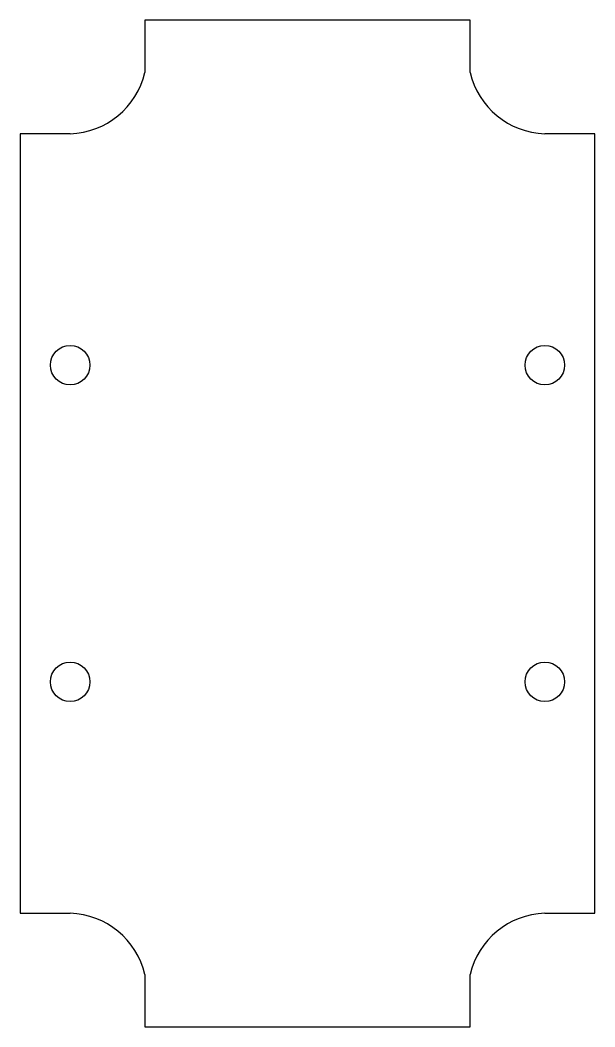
# Model space of a CAD drawing. Header units: inches. Extents: x -0.91 to 0.91, y -1.59 to 1.59.
import ezdxf

# ---------------------------------------------------------------- set-up
doc = ezdxf.new("R2010")
doc.units = ezdxf.units.IN
doc.header["$MEASUREMENT"] = 0

msp = doc.modelspace()

# ---------------------------------------------------------------- linework, layer by layer
at = {"color": 7, "linetype": 'Continuous', "lineweight": 25}
for p, q in [((-0.514, 1.59), (-0.514, 1.425)), ((0.514, 1.59), (-0.514, 1.59)), ((0.514, 1.425), (0.514, 1.59)), ((-0.908, 1.2313), (-0.908, -1.2313)), ((-0.75, 1.2313), (-0.908, 1.2313)), ((0.908, 1.2313), (0.75, 1.2313)), ((0.908, -1.2313), (0.908, 1.2313)), ((-0.908, -1.2313), (-0.75, -1.2313)), ((0.75, -1.2313), (0.908, -1.2313)), ((-0.514, -1.425), (-0.514, -1.59)), ((0.514, -1.59), (0.514, -1.425)), ((-0.514, -1.59), (0.514, -1.59))]:
    msp.add_line(p, q, dxfattribs=at)
for centre in [(-0.75, 0.5), (0.75, 0.5), (-0.75, -0.5), (0.75, -0.5)]:
    msp.add_circle(centre, 0.0625, dxfattribs=at)
for centre, start, end in [((-0.7576, 1.4811), 271.7465, 347.0226), ((0.7576, 1.4811), 192.9774, 268.2535), ((-0.7576, -1.4811), 12.9774, 88.2535), ((0.7576, -1.4811), 91.7465, 167.0226)]:
    msp.add_arc(centre, 0.25, start, end, dxfattribs=at)

doc.saveas('drawing.dxf')
